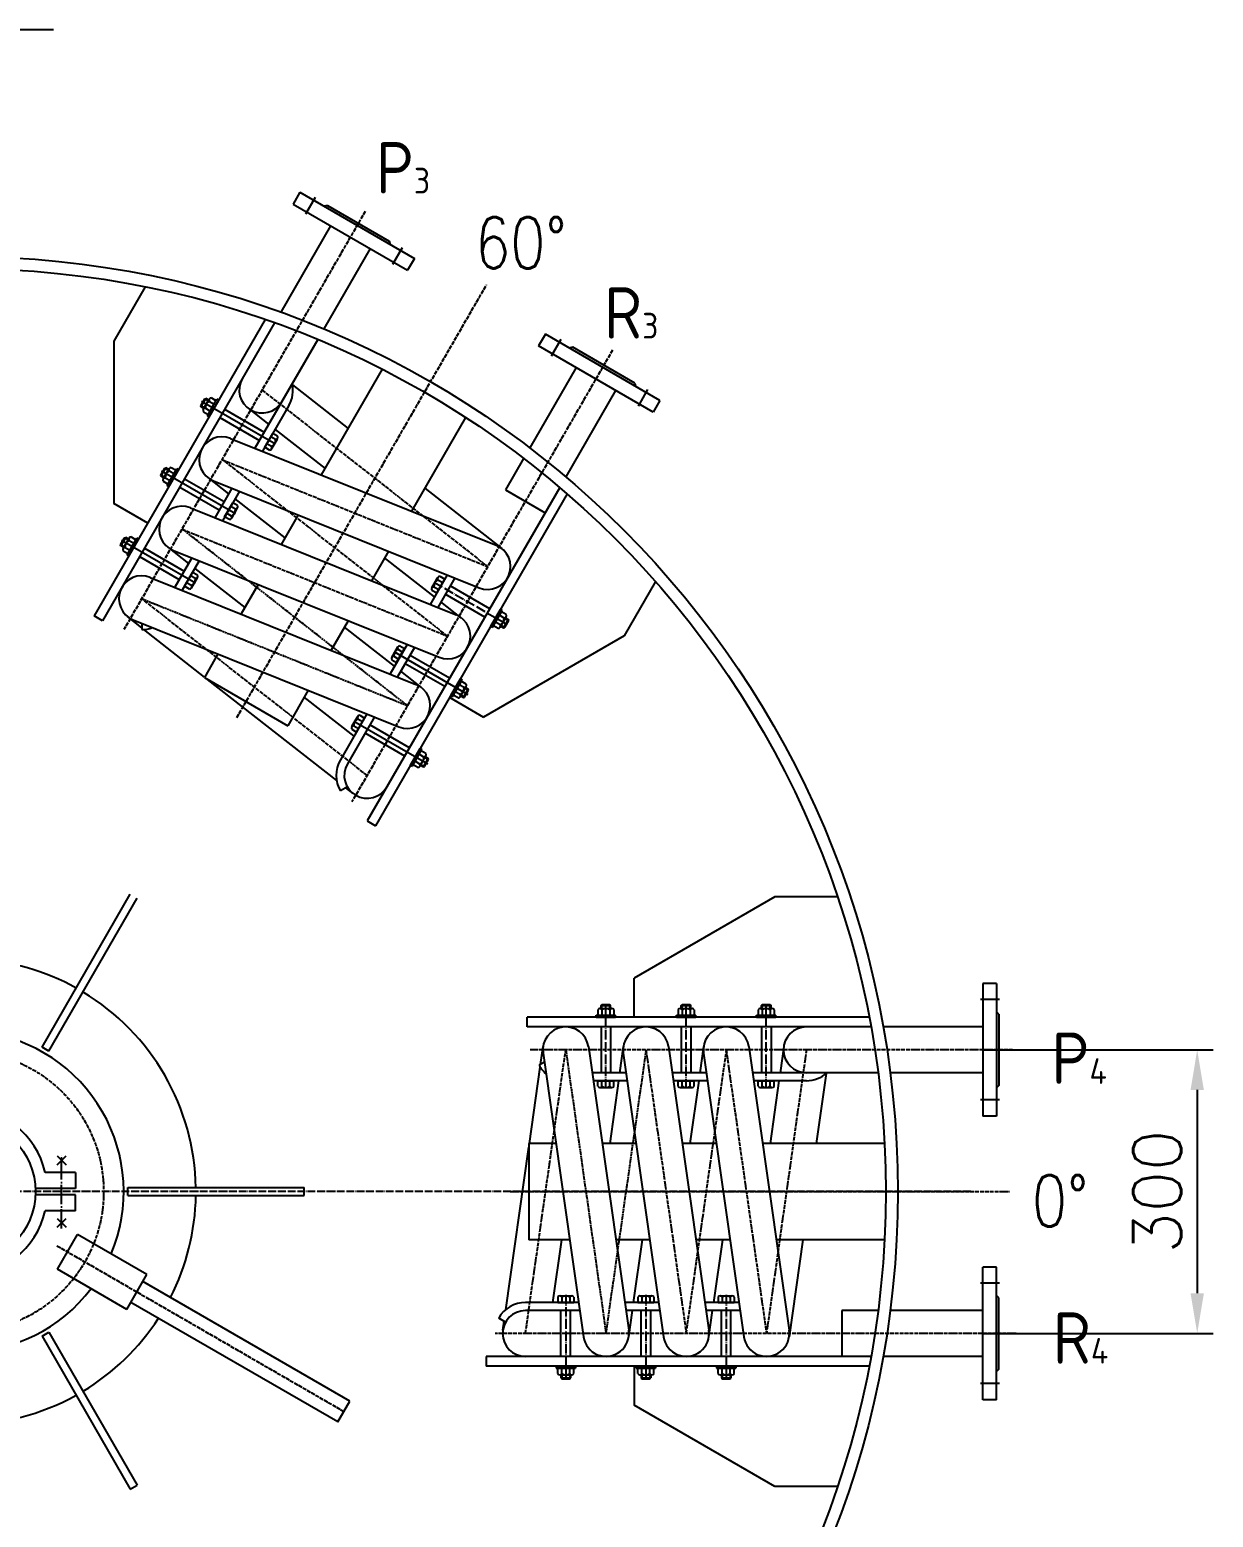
# Model space of a CAD drawing. Header units: millimetres. Extents: x 352 to 14123, y 79 to 19556.
# Drawn here: x 3791 to 5267, y 1736 to 3589 of the extents above; entities that cross this region are included whole.
import ezdxf

# ---------------------------------------------------------------- set-up
doc = ezdxf.new("R2010")
doc.units = ezdxf.units.MM
doc.linetypes.add('ACAD_ISO04W100', pattern=[30.5, 24, -3, 0.5, -3])
for name, color, linetype in [('LAYER1', 1, 'ACAD_ISO04W100'), ('LAYER2', 2, 'Continuous'), ('LAYER3', 3, 'Continuous'), ('粗实线', 2, 'Continuous')]:
    doc.layers.add(name, color=color, linetype=linetype)
doc.styles.add('HZ', font='txt', dxfattribs={"bigfont": 'hztxt'})
doc.styles.get("Standard").update_dxf_attribs({"font": 'txt.shx', "bigfont": 'gbcbig.shx'})
doc.dimstyles.new('1', dxfattribs={"dimtxt": 60, "dimasz": 50, "dimexe": 20, "dimexo": 0, "dimgap": 20, "dimtad": 1, "dimdec": 0, "dimdsep": 46, "dimlunit": 6, "dimtxsty": 'HZ', "dimcen": 2.5, "dimclrt": 2, "dimadec": 0, "dimazin": 0, "dimtfac": 1, "dimtdec": 0, "dimtmove": 0, "dimatfit": 3, "dimfxl": 1, "dimtolj": 1, "dimtzin": 0, "dimarcsym": 0})

# ---------------------------------------------------------------- blocks, each defined once
blk = doc.blocks.new('*D62')
at = {"color": 0, "lineweight": -2, "transparency": 16777216}
for p, q in [((4979.3, 2318), (5266.5, 2318)), ((5246.5, 2268), (5246.5, 2014.6)), ((4979.3, 1964.6), (5266.5, 1964.6))]:
    blk.add_line(p, q, dxfattribs=at)
at = {"color": 0, "transparency": 16777216}
for points in [[(5238.2, 2268), (5254.8, 2268), (5246.5, 2318)], [(5238.2, 2014.6), (5254.8, 2014.6), (5246.5, 1964.6)]]:
    blk.add_solid(points, dxfattribs=at)
at = {"layer": 'DEFPOINTS', "color": 0, "transparency": 16777216}
for p in [(4979.3, 2318), (4979.3, 1964.6), (5246.5, 1964.6)]:
    blk.add_point(p, dxfattribs=at)
at = {"color": 2, "transparency": 16777216, "insert": (5196.5, 2141.3), "char_height": 60, "attachment_point": 5, "rotation": 90, "style": 'HZ'}
blk.add_mtext('\\A1;300', dxfattribs=at)

msp = doc.modelspace()

# ---------------------------------------------------------------- linework, layer by layer
at = {"layer": 'LAYER1', "linetype": 'ACAD_ISO04W100'}
for p, q in [((4147.00641, 3379.74889), (4134.41725, 3357.94383)), ((4255.25958, 3317.24889), (4242.67042, 3295.44383)), ((4453.0996, 3203.02591), (4440.51043, 3181.22084)), ((4561.35277, 3140.52591), (4548.76361, 3118.72084)), ((5000.15114, 2380.50484), (4974.97282, 2380.50484)), ((5000.15114, 2255.50484), (4974.97282, 2255.50484)), ((5000.15114, 2027.05888), (4974.97282, 2027.05888)), ((5000.15114, 1902.05888), (4974.97282, 1902.05888))]:
    msp.add_line(p, q, dxfattribs=at)
at = {"layer": 'LAYER1', "ltscale": 0.2}
for p, q in [((4209.2551, 3362.56679), (3908.44522, 2841.5488)), ((4049.17225, 2731.84919), (4360.48013, 3271.05025)), ((4517.48947, 3189.55244), (4192.69147, 2626.98581)), ((4080.68844, 3139.8828), (4361.90606, 2920.07407)), ((4030.68844, 3053.28026), (4361.90606, 2920.07407)), ((4311.90606, 2833.47153), (4030.93731, 3053.71131)), ((3980.68844, 2966.67772), (4311.90606, 2833.47153)), ((4211.6572, 2659.83541), (3930.68844, 2880.07518)), ((4409.01317, 1964.55888), (4459.26203, 2318.00484)), ((5016.39535, 2318.00484), (4414.77559, 2318.00484)), ((4559.26203, 2318.00484), (4609.51089, 1964.55888)), ((4609.51089, 1964.55888), (4659.75976, 2318.00484)), ((4659.26203, 2318.00484), (4709.51089, 1964.55888)), ((4759.26203, 2318.00484), (4709.51089, 1964.55888)), ((4390.13646, 2141.28186), (5012.75221, 2141.28186)), ((3824.90395, 2073.90745), (4182.57591, 1867.40544)), ((5020.67771, 1964.55888), (4371.08172, 1964.55888))]:
    msp.add_line(p, q, dxfattribs=at)
at = {"layer": 'LAYER1', "ltscale": 0.1}
for p, q in [((4261.90606, 2746.86899), (3980.93731, 2967.10877)), ((3930.68844, 2880.07518), (4261.90606, 2746.86899)), ((4459.26203, 2318.00484), (4509.51089, 1964.55888)), ((4509.51089, 1964.55888), (4559.75976, 2318.00484))]:
    msp.add_line(p, q, dxfattribs=at)
at = {"layer": 'LAYER1', "linetype": 'ACAD_ISO04W100', "ltscale": 0.5}
for p, q in [((4294.99013, 2900.68561), (4387.15212, 2847.47586)), ((4509.26203, 2269.74818), (4509.26203, 2376.16768)), ((4609.26203, 2269.74818), (4609.26203, 2376.16768)), ((4709.26203, 2269.74818), (4709.26203, 2376.16768)), ((4459.26203, 2012.81554), (4459.26203, 1906.39604)), ((4559.26203, 2012.81554), (4559.26203, 1906.39604)), ((4659.26203, 2012.81554), (4659.26203, 1906.39604))]:
    msp.add_line(p, q, dxfattribs=at)
at = {"layer": 'LAYER1'}
msp.add_line((3830.70804, 2095.29651), (3830.70804, 2186.83701), dxfattribs=at)
at = {"layer": 'LAYER1', "ltscale": 0.4}
msp.add_line((4964.19631, 2141.28186), (2447.81017, 2141.28186), dxfattribs=at)
at = {"layer": 'LAYER1', "ltscale": 0.2}
msp.add_circle((3708.20804, 2141.28186), 175, dxfattribs=at)
at = {"layer": 'LAYER2', "color": 0, "ltscale": 0.08}
for p, q in [((4127.74135, 3386.38082), (4119.24135, 3371.65839)), ((4127.74135, 3386.38082), (4270.63554, 3303.88082)), ((4119.24135, 3371.65839), (4262.13554, 3289.15839)), ((4162.15031, 3369.9789), (4158.05224, 3368.88082)), ((4162.15031, 3369.9789), (4239.22657, 3325.4789)), ((4166.00672, 3344.65839), (4103.87063, 3237.03553)), ((4239.22657, 3325.4789), (4240.32465, 3321.38082)), ((4215.37017, 3316.15839), (4157.60933, 3216.1137)), ((4215.37017, 3316.15839), (4157.60933, 3216.1137)), ((4270.63554, 3303.88082), (4262.13554, 3289.15839)), ((3935.07976, 3268.68118), (3895.95791, 3200.92013)), ((4084.73646, 3227.89418), (3871.54995, 2858.64431)), ((4096.24989, 3223.83602), (3881.94226, 2852.64431)), ((4433.83453, 3209.65784), (4425.33453, 3194.93541)), ((4576.72872, 3127.15784), (4433.83453, 3209.65784)), ((3895.95791, 3200.92013), (3895.95791, 2998.75216)), ((4150.04707, 3203.01547), (4071.78936, 3067.46913)), ((4150.04707, 3203.01547), (4105.37017, 3125.6328)), ((4568.22872, 3112.43541), (4425.33453, 3194.93541)), ((4468.2435, 3193.25592), (4464.14542, 3192.15784)), ((4545.31976, 3148.75592), (4468.2435, 3193.25592)), ((4230.46338, 3165.85463), (4154.46396, 3034.21979)), ((4472.0999, 3167.93541), (4414.33907, 3067.89071)), ((4118.63335, 3146.39695), (4187.94901, 3092.21759)), ((4521.46335, 3139.43541), (4459.32727, 3031.81255)), ((4545.31976, 3148.75592), (4546.41783, 3144.65784)), ((4004.35012, 3120.44822), (4009.35012, 3129.10848)), ((4004.71615, 3119.0822), (4004.35012, 3120.44822)), ((4004.71615, 3119.0822), (4010.71615, 3129.4745)), ((4008.18025, 3117.0822), (4004.71615, 3119.0822)), ((4008.68025, 3117.94822), (4005.21615, 3119.94822)), ((4097.47994, 3072.4532), (4005.31795, 3125.66295)), ((4006.89857, 3124.75038), (4006.85012, 3124.77835)), ((4007.43025, 3115.78316), (4014.93025, 3128.77354)), ((4009.35012, 3129.10848), (4010.71615, 3129.4745)), ((4009.97377, 3117.20141), (4015.94935, 3113.75141)), ((4013.68025, 3126.60848), (4010.21615, 3128.60848)), ((4014.18025, 3127.4745), (4010.71615, 3129.4745)), ((4012.44935, 3107.68923), (4024.44935, 3128.47384)), ((4014.61441, 3106.43923), (4026.61441, 3127.22384)), ((4014.97377, 3125.86166), (4020.94935, 3122.41166)), ((4017.47377, 3130.19179), (4023.44935, 3126.74179)), ((4026.61441, 3127.22384), (4024.44935, 3128.47384)), ((4034.00672, 3116.02769), (4083.37017, 3087.52769)), ((4063.13726, 3117.42827), (4088.97385, 3097.23356)), ((4114.03042, 3120.6328), (4081.16045, 3063.70035)), ((4576.72872, 3127.15784), (4568.22872, 3112.43541)), ((4007.47377, 3112.87128), (4013.44935, 3109.42128)), ((4014.61441, 3106.43923), (4012.44935, 3107.68923)), ((4028.00672, 3105.63538), (4077.37017, 3077.13538)), ((4334.38642, 3105.85463), (4266.91712, 2988.99437)), ((4041.32255, 3079.72201), (4372.54017, 2946.51582)), ((4084.03042, 3068.67128), (4094.03042, 3085.99179)), ((4097.506, 3078.21166), (4091.53042, 3081.66166)), ((4092.54952, 3066.63953), (4100.04952, 3079.62991)), ((4093.29952, 3067.93856), (4099.29952, 3078.33087)), ((4100.006, 3082.54179), (4094.03042, 3085.99179)), ((4096.93031, 3091.01454), (4159.16806, 3042.36751)), ((4090.006, 3065.22128), (4084.03042, 3068.67128)), ((4092.506, 3069.55141), (4086.53042, 3073.00141)), ((3954.35012, 3033.84568), (3959.35012, 3042.50594)), ((3954.71615, 3032.47966), (3960.71615, 3042.87196)), ((3957.43025, 3029.18062), (3964.93025, 3042.171)), ((3959.35012, 3042.50594), (3960.71615, 3042.87196)), ((3963.68025, 3040.00594), (3960.21615, 3042.00594)), ((3964.18025, 3040.87196), (3960.71615, 3042.87196)), ((3962.44935, 3021.08669), (3974.44935, 3041.8713)), ((3964.61441, 3019.83669), (3976.61441, 3040.6213)), ((3967.47377, 3043.58925), (3973.44935, 3040.13925)), ((3976.61441, 3040.6213), (3974.44935, 3041.8713)), ((4406.77681, 3054.79249), (4384.15055, 3015.60265)), ((3954.71615, 3032.47966), (3954.35012, 3033.84568)), ((3958.18025, 3030.47966), (3954.71615, 3032.47966)), ((3958.68025, 3031.34568), (3955.21615, 3033.34568)), ((4047.47994, 2985.85066), (3955.31795, 3039.06041)), ((3956.89857, 3038.14784), (3956.85012, 3038.17581)), ((3957.47377, 3026.26874), (3963.44935, 3022.81874)), ((3959.97377, 3030.59887), (3965.94935, 3027.14887)), ((3964.61441, 3019.83669), (3962.44935, 3021.08669)), ((3964.97377, 3039.25912), (3970.94935, 3035.80912)), ((3984.00672, 3029.42515), (4033.37017, 3000.92515)), ((4013.13726, 3030.82573), (4038.97385, 3010.63102)), ((4020.05433, 3026.83852), (4351.27195, 2893.63233)), ((3978.00672, 3019.03284), (4027.37017, 2990.53284)), ((4043.00278, 3017.60932), (4021.78936, 2980.86659)), ((4052.37387, 3013.84053), (4031.16045, 2977.09781)), ((4046.93031, 3004.412), (4109.16806, 2955.76497)), ((4451.70653, 3018.61304), (4211.79387, 2603.07213)), ((4460.97771, 3010.6712), (4222.18617, 2597.07213)), ((4283.42645, 3017.58936), (4379.45724, 2942.5286)), ((4384.15055, 3015.60265), (4433.51399, 2987.10265)), ((3938.32042, 2974.29416), (3895.95791, 2998.75216)), ((3991.32255, 2993.11947), (4322.54017, 2859.91327)), ((4034.03042, 2982.06874), (4044.03042, 2999.38925)), ((4042.506, 2982.94887), (4036.53042, 2986.39887)), ((4047.506, 2991.60912), (4041.53042, 2995.05912)), ((4042.54952, 2980.03699), (4050.04952, 2993.02737)), ((4043.29952, 2981.33602), (4049.29952, 2991.72833)), ((4050.006, 2995.93925), (4044.03042, 2999.38925)), ((4125.67738, 2984.35997), (4104.46396, 2947.61725)), ((4040.006, 2978.61874), (4034.03042, 2982.06874)), ((3904.35012, 2947.24314), (3909.35012, 2955.9034)), ((3904.71615, 2945.87712), (3904.35012, 2947.24314)), ((3904.71615, 2945.87712), (3910.71615, 2956.26942)), ((3908.68025, 2944.74314), (3905.21615, 2946.74314)), ((3997.47994, 2899.24812), (3905.31795, 2952.45787)), ((3906.89857, 2951.5453), (3906.85012, 2951.57327)), ((3907.43025, 2942.57808), (3914.93025, 2955.56846)), ((3909.35012, 2955.9034), (3910.71615, 2956.26942)), ((3913.68025, 2953.4034), (3910.21615, 2955.4034)), ((3914.18025, 2954.26942), (3910.71615, 2956.26942)), ((3912.44935, 2934.48415), (3924.44935, 2955.26876)), ((3914.61441, 2933.23415), (3926.61441, 2954.01876)), ((3914.97377, 2952.65658), (3920.94935, 2949.20658)), ((3917.47377, 2956.98671), (3923.44935, 2953.53671)), ((3926.61441, 2954.01876), (3924.44935, 2955.26876)), ((3908.18025, 2943.87712), (3904.71615, 2945.87712)), ((3907.47377, 2939.6662), (3913.44935, 2936.2162)), ((3909.97377, 2943.99633), (3915.94935, 2940.54633)), ((3914.61441, 2933.23415), (3912.44935, 2934.48415)), ((3928.00672, 2932.4303), (3977.37017, 2903.9303)), ((3934.00672, 2942.82261), (3983.37017, 2914.32261)), ((3963.13726, 2944.22319), (3988.97385, 2924.02848)), ((3970.05433, 2940.23598), (4301.27195, 2807.02979)), ((3993.00278, 2931.00678), (3971.78936, 2894.26405)), ((4238.13054, 2939.13455), (4216.91712, 2902.39182)), ((4295.69411, 2882.39162), (4233.51144, 2931.13404)), ((4002.37387, 2927.23799), (3981.16045, 2890.49527)), ((3984.03042, 2895.4662), (3994.03042, 2912.78671)), ((4000.006, 2909.33671), (3994.03042, 2912.78671)), ((3996.93031, 2917.80946), (4059.16806, 2869.16243)), ((4311.43405, 2909.65399), (4290.22063, 2872.91126)), ((3941.32255, 2906.51693), (4272.54017, 2773.31073)), ((3990.006, 2892.0162), (3984.03042, 2895.4662)), ((3992.506, 2896.34633), (3986.53042, 2899.79633)), ((3997.506, 2905.00658), (3991.53042, 2908.45658)), ((3992.54952, 2893.43445), (4000.04952, 2906.42483)), ((3993.29952, 2894.73348), (3999.29952, 2905.12579)), ((4075.67738, 2897.75743), (4054.46396, 2861.01471)), ((4292.42055, 2893.50891), (4299.92055, 2906.49929)), ((4293.17055, 2894.80795), (4299.17055, 2905.20025)), ((4294.96407, 2894.92715), (4300.93965, 2891.47715)), ((4298.43965, 2887.14703), (4308.43965, 2904.46753)), ((4320.80515, 2905.8852), (4299.59172, 2869.14248)), ((4299.96407, 2903.58741), (4305.93965, 2900.13741)), ((4302.46407, 2907.91753), (4308.43965, 2904.46753)), ((4364.46335, 2867.50343), (4315.0999, 2896.00343)), ((4571.12863, 2901.45819), (4532.00677, 2833.69715)), ((4292.46407, 2890.59703), (4298.43965, 2887.14703)), ((4329.48823, 2855.90181), (4303.64353, 2876.1604)), ((4358.46335, 2857.11113), (4309.0999, 2885.61113)), ((3881.94226, 2852.64431), (3871.54995, 2858.64431)), ((3930.68844, 2843.86297), (3913.10627, 2857.6449)), ((4365.85566, 2845.91498), (4377.85566, 2866.69959)), ((4368.02072, 2844.66498), (4380.02072, 2865.44959)), ((4382.4963, 2855.93741), (4376.52072, 2859.38741)), ((4377.53982, 2844.36527), (4385.03982, 2857.35565)), ((4377.85566, 2866.69959), (4380.02072, 2865.44959)), ((4384.9963, 2860.26753), (4379.02072, 2863.71753)), ((4381.75392, 2843.66431), (4387.75392, 2854.05662)), ((4383.78982, 2855.19059), (4387.25392, 2853.19059)), ((4384.28982, 2856.05662), (4387.75392, 2854.05662)), ((4388.11995, 2852.69059), (4387.75392, 2854.05662)), ((3920.05433, 2853.63344), (4251.27195, 2720.42725)), ((3930.68844, 2849.35671), (3930.68844, 2841.57518)), ((4009.08306, 2782.41268), (3933.47797, 2841.67637)), ((4188.13054, 2852.53201), (4166.91712, 2815.78928)), ((4245.69411, 2795.78908), (4183.51144, 2844.5315)), ((4365.85566, 2845.91498), (4368.02072, 2844.66498)), ((4374.9963, 2842.94703), (4369.02072, 2846.39703)), ((4377.4963, 2847.27715), (4371.52072, 2850.72715)), ((4378.28982, 2845.66431), (4381.75392, 2843.66431)), ((4378.78982, 2846.53034), (4382.25392, 2844.53034)), ((4381.75392, 2843.66431), (4383.11995, 2844.03034)), ((4383.11995, 2844.03034), (4388.11995, 2852.69059)), ((4385.5715, 2848.38844), (4385.61995, 2848.36046)), ((4261.43405, 2823.05145), (4240.22063, 2786.30872)), ((4242.42055, 2806.90637), (4249.92055, 2819.89675)), ((4243.17055, 2808.2054), (4249.17055, 2818.59771)), ((4248.43965, 2800.54449), (4258.43965, 2817.86499)), ((4270.80515, 2819.28266), (4249.59172, 2782.53994)), ((4249.96407, 2816.98487), (4255.93965, 2813.53487)), ((4252.46407, 2821.31499), (4258.43965, 2817.86499)), ((4532.00677, 2833.69715), (4356.92418, 2732.61317)), ((4025.67738, 2811.15489), (4008.74652, 2781.82977)), ((4242.46407, 2803.99449), (4248.43965, 2800.54449)), ((4244.96407, 2808.32461), (4250.93965, 2804.87461)), ((4244.99013, 2814.08307), (4337.15212, 2760.87332)), ((4308.46335, 2770.50859), (4259.0999, 2799.00859)), ((4314.46335, 2780.90089), (4265.0999, 2809.40089)), ((4008.74652, 2781.82977), (4112.66957, 2721.82977)), ((4279.48823, 2769.29927), (4253.64353, 2789.55786)), ((4315.85566, 2759.31244), (4327.85566, 2780.09704)), ((4327.85566, 2780.09704), (4330.02072, 2778.84704)), ((4173.70333, 2653.37366), (4012.84664, 2779.46256)), ((4138.13054, 2765.92947), (4112.66957, 2721.82977)), ((4318.02072, 2758.06244), (4330.02072, 2778.84704)), ((4327.4963, 2760.67461), (4321.52072, 2764.12461)), ((4332.4963, 2769.33487), (4326.52072, 2772.78487)), ((4327.53982, 2757.76273), (4335.03982, 2770.75311)), ((4334.9963, 2773.66499), (4329.02072, 2777.11499)), ((4331.75392, 2757.06177), (4337.75392, 2767.45408)), ((4333.11995, 2757.4278), (4338.11995, 2766.08805)), ((4333.78982, 2768.58805), (4337.25392, 2766.58805)), ((4334.28982, 2769.45408), (4337.75392, 2767.45408)), ((4335.5715, 2761.78589), (4335.61995, 2761.75792)), ((4338.11995, 2766.08805), (4337.75392, 2767.45408)), ((4195.44525, 2708.75549), (4133.26258, 2757.49791)), ((4314.56166, 2757.07117), (4356.92418, 2732.61317)), ((4315.85566, 2759.31244), (4318.02072, 2758.06244)), ((4324.9963, 2756.34449), (4319.02072, 2759.79449)), ((4328.28982, 2759.06177), (4331.75392, 2757.06177)), ((4328.78982, 2759.9278), (4332.25392, 2757.9278)), ((4331.75392, 2757.06177), (4333.11995, 2757.4278)), ((4211.43405, 2736.44891), (4178.31522, 2679.08541)), ((4220.80515, 2732.68012), (4186.97547, 2674.08541)), ((4192.42055, 2720.30383), (4199.92055, 2733.29421)), ((4193.17055, 2721.60286), (4199.17055, 2731.99517)), ((4194.99013, 2727.48053), (4287.15212, 2674.27078)), ((4198.43965, 2713.94195), (4208.43965, 2731.26245)), ((4199.96407, 2730.38233), (4205.93965, 2726.93233)), ((4202.46407, 2734.71245), (4208.43965, 2731.26245)), ((4209.99219, 2713.95153), (4186.97547, 2674.08541)), ((4192.46407, 2717.39195), (4198.43965, 2713.94195)), ((4194.96407, 2721.72207), (4200.93965, 2718.27207)), ((4258.46335, 2683.90605), (4209.0999, 2712.40605)), ((4264.46335, 2694.29835), (4215.0999, 2722.79835)), ((4265.85566, 2672.70989), (4277.85566, 2693.4945)), ((4268.02072, 2671.45989), (4280.02072, 2692.2445)), ((4277.85566, 2693.4945), (4280.02072, 2692.2445)), ((4284.9963, 2687.06245), (4279.02072, 2690.51245)), ((4265.85566, 2672.70989), (4268.02072, 2671.45989)), ((4274.9963, 2669.74195), (4269.02072, 2673.19195)), ((4277.4963, 2674.07207), (4271.52072, 2677.52207)), ((4282.4963, 2682.73233), (4276.52072, 2686.18233)), ((4277.53982, 2671.16019), (4285.03982, 2684.15057)), ((4278.28982, 2672.45923), (4281.75392, 2670.45923)), ((4278.78982, 2673.32526), (4282.25392, 2671.32526)), ((4281.75392, 2670.45923), (4287.75392, 2680.85153)), ((4281.75392, 2670.45923), (4283.11995, 2670.82526)), ((4283.11995, 2670.82526), (4288.11995, 2679.48551)), ((4283.78982, 2681.98551), (4287.25392, 2679.98551)), ((4284.28982, 2682.85153), (4287.75392, 2680.85153)), ((4285.5715, 2675.18335), (4285.61995, 2675.15538)), ((4288.11995, 2679.48551), (4287.75392, 2680.85153)), ((4186.97547, 2645.58541), (4178.31522, 2640.58541)), ((4194.07503, 2637.40513), (4185.05422, 2644.47617)), ((4211.79387, 2603.07213), (4222.18617, 2597.07213)), ((3806.37796, 2321.31714), (3916.37796, 2511.84273)), ((3815.03821, 2316.31714), (3925.03821, 2506.84273)), ((4719.75664, 2508.50484), (4544.67404, 2407.42086)), ((4798.00035, 2508.50484), (4719.75664, 2508.50484)), ((4544.67404, 2358.50484), (4544.67404, 2407.42086)), ((4996.26203, 2400.50484), (4979.26203, 2400.50484)), ((4979.26203, 2400.50484), (4979.26203, 2235.50484)), ((4996.26203, 2400.50484), (4996.26203, 2235.50484)), ((4503.26203, 2373.39848), (4504.26203, 2374.39848)), ((4503.26203, 2373.39848), (4515.26203, 2373.39848)), ((4503.26203, 2369.39848), (4503.26203, 2373.39848)), ((4504.26203, 2374.39848), (4514.26203, 2374.39848)), ((4504.26203, 2369.39848), (4504.26203, 2373.39848)), ((4509.26203, 2374.34253), (4509.26203, 2374.39848)), ((4514.26203, 2374.39848), (4515.26203, 2373.39848)), ((4514.26203, 2369.39848), (4514.26203, 2373.39848)), ((4515.26203, 2369.39848), (4515.26203, 2373.39848)), ((4603.26203, 2373.39848), (4604.26203, 2374.39848)), ((4603.26203, 2369.39848), (4603.26203, 2373.39848)), ((4603.26203, 2373.39848), (4615.26203, 2373.39848)), ((4604.26203, 2374.39848), (4614.26203, 2374.39848)), ((4604.26203, 2369.39848), (4604.26203, 2373.39848)), ((4609.26203, 2374.34253), (4609.26203, 2374.39848)), ((4614.26203, 2374.39848), (4615.26203, 2373.39848)), ((4614.26203, 2369.39848), (4614.26203, 2373.39848)), ((4615.26203, 2369.39848), (4615.26203, 2373.39848)), ((4703.26203, 2373.39848), (4704.26203, 2374.39848)), ((4703.26203, 2373.39848), (4715.26203, 2373.39848)), ((4703.26203, 2369.39848), (4703.26203, 2373.39848)), ((4704.26203, 2374.39848), (4714.26203, 2374.39848)), ((4704.26203, 2369.39848), (4704.26203, 2373.39848)), ((4709.26203, 2374.34253), (4709.26203, 2374.39848)), ((4714.26203, 2374.39848), (4715.26203, 2373.39848)), ((4714.26203, 2369.39848), (4714.26203, 2373.39848)), ((4715.26203, 2369.39848), (4715.26203, 2373.39848)), ((4837.50613, 2358.50484), (4411.13311, 2358.50484)), ((4411.13311, 2346.50484), (4411.13311, 2358.50484)), ((4497.26203, 2361.00484), (4521.26203, 2361.00484)), ((4497.26203, 2358.50484), (4497.26203, 2361.00484)), ((4497.26203, 2358.50484), (4521.26203, 2358.50484)), ((4499.26203, 2367.90484), (4499.26203, 2361.00484)), ((4501.76203, 2369.39848), (4516.76203, 2369.39848)), ((4504.26203, 2367.90484), (4504.26203, 2361.00484)), ((4514.26203, 2367.90484), (4514.26203, 2361.00484)), ((4519.26203, 2367.90484), (4519.26203, 2361.00484)), ((4521.26203, 2358.50484), (4521.26203, 2361.00484)), ((4597.26203, 2358.50484), (4597.26203, 2361.00484)), ((4597.26203, 2361.00484), (4621.26203, 2361.00484)), ((4597.26203, 2358.50484), (4621.26203, 2358.50484)), ((4599.26203, 2367.90484), (4599.26203, 2361.00484)), ((4601.76203, 2369.39848), (4616.76203, 2369.39848)), ((4604.26203, 2367.90484), (4604.26203, 2361.00484)), ((4614.26203, 2367.90484), (4614.26203, 2361.00484)), ((4619.26203, 2367.90484), (4619.26203, 2361.00484)), ((4621.26203, 2358.50484), (4621.26203, 2361.00484)), ((4697.26203, 2361.00484), (4721.26203, 2361.00484)), ((4697.26203, 2358.50484), (4697.26203, 2361.00484)), ((4697.26203, 2358.50484), (4721.26203, 2358.50484)), ((4699.26203, 2367.90484), (4699.26203, 2361.00484)), ((4701.76203, 2369.39848), (4716.76203, 2369.39848)), ((4704.26203, 2367.90484), (4704.26203, 2361.00484)), ((4714.26203, 2367.90484), (4714.26203, 2361.00484)), ((4719.26203, 2367.90484), (4719.26203, 2361.00484)), ((4721.26203, 2358.50484), (4721.26203, 2361.00484)), ((4999.26203, 2362.50484), (4996.26203, 2365.50484)), ((4999.26203, 2362.50484), (4999.26203, 2273.50484)), ((4839.74838, 2346.50484), (4411.13311, 2346.50484)), ((4503.26203, 2346.50484), (4503.26203, 2289.50484)), ((4515.26203, 2346.50484), (4515.26203, 2289.50484)), ((4603.26203, 2346.50484), (4603.26203, 2289.50484)), ((4615.26203, 2346.50484), (4615.26203, 2289.50484)), ((4703.26203, 2346.50484), (4703.26203, 2289.50484)), ((4715.26203, 2346.50484), (4715.26203, 2289.50484)), ((4979.26203, 2346.50484), (4854.98985, 2346.50484)), ((3815.03821, 2316.31714), (3806.37796, 2321.31714)), ((4427.90133, 2299.89874), (4431.04575, 2322.01631)), ((4487.4783, 2322.01631), (4537.72717, 1968.57034)), ((4531.04024, 2321.97735), (4526.46941, 2289.50484)), ((4587.4783, 2322.01631), (4637.72717, 1968.57034)), ((4631.04024, 2321.97735), (4626.46941, 2289.50484)), ((4687.4783, 2322.01631), (4737.72717, 1968.57034)), ((4731.04024, 2321.97735), (4726.46941, 2289.50484)), ((4432.65905, 2302.6456), (4425.92005, 2298.75484)), ((4431.04575, 2313.99338), (4481.29462, 1960.54741)), ((4531.04575, 2313.99338), (4581.29462, 1960.54741)), ((4631.04575, 2313.99338), (4681.29462, 1960.54741)), ((4413.88113, 2201.28186), (4427.40245, 2296.38963)), ((4534.52725, 2289.50484), (4492.10041, 2289.50484)), ((4535.94894, 2279.50484), (4493.52209, 2279.50484)), ((4499.26203, 2272.60484), (4499.26203, 2279.50484)), ((4499.26203, 2279.50484), (4519.26203, 2279.50484)), ((4504.26203, 2272.60484), (4504.26203, 2279.50484)), ((4525.0618, 2279.50484), (4514.05112, 2201.28186)), ((4514.26203, 2272.60484), (4514.26203, 2279.50484)), ((4519.26203, 2272.60484), (4519.26203, 2279.50484)), ((4634.52725, 2289.50484), (4592.10041, 2289.50484)), ((4635.94894, 2279.50484), (4593.52209, 2279.50484)), ((4599.26203, 2272.60484), (4599.26203, 2279.50484)), ((4599.26203, 2279.50484), (4619.26203, 2279.50484)), ((4604.26203, 2272.60484), (4604.26203, 2279.50484)), ((4625.0618, 2279.50484), (4614.05112, 2201.28186)), ((4614.26203, 2272.60484), (4614.26203, 2279.50484)), ((4619.26203, 2272.60484), (4619.26203, 2279.50484)), ((4848.61584, 2289.50484), (4692.10041, 2289.50484)), ((4759.26203, 2279.50484), (4693.52209, 2279.50484)), ((4699.26203, 2272.60484), (4699.26203, 2279.50484)), ((4699.26203, 2279.50484), (4719.26203, 2279.50484)), ((4704.26203, 2272.60484), (4704.26203, 2279.50484)), ((4725.0618, 2279.50484), (4714.05112, 2201.28186)), ((4714.26203, 2272.60484), (4714.26203, 2279.50484)), ((4719.26203, 2272.60484), (4719.26203, 2279.50484)), ((4848.61584, 2289.50484), (4759.26203, 2289.50484)), ((4783.87589, 2288.40066), (4771.61303, 2201.28186)), ((4979.26203, 2289.50484), (4863.74036, 2289.50484)), ((4979.26203, 2289.50484), (4863.74036, 2289.50484)), ((4501.76203, 2271.11121), (4516.76203, 2271.11121)), ((4503.26203, 2271.11121), (4515.26203, 2271.11121)), ((4601.76203, 2271.11121), (4616.76203, 2271.11121)), ((4603.26203, 2271.11121), (4615.26203, 2271.11121)), ((4701.76203, 2271.11121), (4716.76203, 2271.11121)), ((4703.26203, 2271.11121), (4715.26203, 2271.11121)), ((4999.26203, 2273.50484), (4996.26203, 2270.50484)), ((4996.26203, 2235.50484), (4979.26203, 2235.50484)), ((4384.44019, 1994.19701), (4413.20804, 2196.54745)), ((4413.20804, 2201.28186), (4413.20804, 2081.28186)), ((4447.06978, 2201.28186), (4413.20804, 2201.28186)), ((4547.06978, 2201.28186), (4504.64293, 2201.28186)), ((4647.06978, 2201.28186), (4604.64293, 2201.28186)), ((4856.64176, 2201.28186), (4704.64293, 2201.28186)), ((3825.15656, 2185.7159), (3836.25952, 2174.61294)), ((3825.15656, 2174.61294), (3836.25952, 2185.7159)), ((3848.20804, 2165.28186), (3810.42839, 2165.28186)), ((3848.20804, 2165.28186), (3848.20804, 2145.28186)), ((3848.20804, 2145.28186), (3798.11911, 2145.28186)), ((3848.20804, 2137.28186), (3798.11911, 2137.28186)), ((3848.20804, 2117.28186), (3848.20804, 2137.28186)), ((3913.20812, 2146.28186), (4133.20812, 2146.28186)), ((3913.20812, 2136.28186), (3913.20812, 2146.28186)), ((3913.20812, 2136.28186), (4133.20812, 2136.28186)), ((4133.20812, 2136.28186), (4133.20812, 2146.28186)), ((3848.20804, 2117.28186), (3810.42839, 2117.28186)), ((3825.15656, 2107.95078), (3836.25952, 2096.84782)), ((3825.15656, 2096.84782), (3836.25952, 2107.95078)), ((3825.61185, 2044.63122), (3850.61185, 2087.93249)), ((3937.21439, 2037.93249), (3850.61185, 2087.93249)), ((4464.12999, 2081.28186), (4413.20804, 2081.28186)), ((4443.27323, 2003.05888), (4454.39407, 2081.28186)), ((4564.12999, 2081.28186), (4521.70315, 2081.28186)), ((4543.77096, 2003.05888), (4554.8918, 2081.28186)), ((4664.12999, 2081.28186), (4621.70315, 2081.28186)), ((4643.77096, 2003.05888), (4654.8918, 2081.28186)), ((4856.64176, 2081.28186), (4721.70315, 2081.28186)), ((4754.7218, 2081.28186), (4737.73268, 1960.58637)), ((3912.21439, 1994.63122), (3825.61185, 2044.63122)), ((4979.26203, 1882.05888), (4979.26203, 2047.05888)), ((4996.26203, 2047.05888), (4979.26203, 2047.05888)), ((4996.26203, 1882.05888), (4996.26203, 2047.05888)), ((3912.21439, 1994.63122), (3937.21439, 2037.93249)), ((4190.07591, 1880.39582), (3932.21439, 2029.27224)), ((4175.07591, 1854.41506), (3917.21439, 2003.29148)), ((4475.25083, 2003.05888), (4409.01317, 2003.05888)), ((4449.26203, 2009.95888), (4449.26203, 2003.05888)), ((4449.26203, 2003.05888), (4469.26203, 2003.05888)), ((4451.76203, 2011.45251), (4466.76203, 2011.45251)), ((4453.26203, 2011.45251), (4465.26203, 2011.45251)), ((4454.26203, 2009.95888), (4454.26203, 2003.05888)), ((4464.26203, 2009.95888), (4464.26203, 2003.05888)), ((4469.26203, 2009.95888), (4469.26203, 2003.05888)), ((4575.25083, 2003.05888), (4532.82399, 2003.05888)), ((4549.26203, 2009.95888), (4549.26203, 2003.05888)), ((4549.26203, 2003.05888), (4569.26203, 2003.05888)), ((4551.76203, 2011.45251), (4566.76203, 2011.45251)), ((4553.26203, 2011.45251), (4565.26203, 2011.45251)), ((4554.26203, 2009.95888), (4554.26203, 2003.05888)), ((4564.26203, 2009.95888), (4564.26203, 2003.05888)), ((4569.26203, 2009.95888), (4569.26203, 2003.05888)), ((4675.25083, 2003.05888), (4632.82399, 2003.05888)), ((4649.26203, 2009.95888), (4649.26203, 2003.05888)), ((4649.26203, 2003.05888), (4669.26203, 2003.05888)), ((4651.76203, 2011.45251), (4666.76203, 2011.45251)), ((4653.26203, 2011.45251), (4665.26203, 2011.45251)), ((4654.26203, 2009.95888), (4654.26203, 2003.05888)), ((4664.26203, 2009.95888), (4664.26203, 2003.05888)), ((4669.26203, 2009.95888), (4669.26203, 2003.05888)), ((4999.26203, 2009.05888), (4996.26203, 2012.05888)), ((4999.26203, 1920.05888), (4999.26203, 2009.05888)), ((4384.33144, 1978.80888), (4375.67119, 1983.80888)), ((4455.04659, 1993.05888), (4409.01317, 1993.05888)), ((4476.67251, 1993.05888), (4409.01317, 1993.05888)), ((4453.26203, 1936.05888), (4453.26203, 1993.05888)), ((4465.26203, 1936.05888), (4465.26203, 1993.05888)), ((4576.67251, 1993.05888), (4534.24567, 1993.05888)), ((4537.72717, 1960.54741), (4542.34927, 1993.05888)), ((4553.26203, 1936.05888), (4553.26203, 1993.05888)), ((4565.26203, 1936.05888), (4565.26203, 1993.05888)), ((4676.67251, 1993.05888), (4634.24567, 1993.05888)), ((4637.72717, 1960.54741), (4642.34927, 1993.05888)), ((4653.26203, 1936.05888), (4653.26203, 1993.05888)), ((4665.26203, 1936.05888), (4665.26203, 1993.05888)), ((4803.36331, 1993.05888), (4803.36331, 1936.05888)), ((4848.61584, 1993.05888), (4803.36331, 1993.05888)), ((4979.26203, 1993.05888), (4863.74036, 1993.05888)), ((3815.03821, 1966.24658), (3925.03821, 1775.72099)), ((4380.79689, 1968.57034), (4382.41019, 1979.91811)), ((3806.37796, 1961.24658), (3916.37796, 1770.72099)), ((4839.74838, 1936.05888), (4359.92306, 1936.05888)), ((4359.92306, 1936.05888), (4359.92306, 1924.05888)), ((4979.26203, 1936.05888), (4854.98985, 1936.05888)), ((4837.50613, 1924.05888), (4359.92306, 1924.05888)), ((4447.26203, 1924.05888), (4447.26203, 1921.55888)), ((4447.26203, 1924.05888), (4471.26203, 1924.05888)), ((4447.26203, 1921.55888), (4471.26203, 1921.55888)), ((4449.26203, 1914.65888), (4449.26203, 1921.55888)), ((4451.76203, 1913.16524), (4466.76203, 1913.16524)), ((4453.26203, 1913.16524), (4453.26203, 1909.16524)), ((4453.26203, 1909.16524), (4454.26203, 1908.16524)), ((4453.26203, 1909.16524), (4465.26203, 1909.16524)), ((4454.26203, 1914.65888), (4454.26203, 1921.55888)), ((4454.26203, 1913.16524), (4454.26203, 1909.16524)), ((4464.26203, 1914.65888), (4464.26203, 1921.55888)), ((4464.26203, 1913.16524), (4464.26203, 1909.16524)), ((4464.26203, 1908.16524), (4465.26203, 1909.16524)), ((4465.26203, 1913.16524), (4465.26203, 1909.16524)), ((4469.26203, 1914.65888), (4469.26203, 1921.55888)), ((4471.26203, 1924.05888), (4471.26203, 1921.55888)), ((4544.67404, 1924.05888), (4544.67404, 1875.14286)), ((4547.26203, 1924.05888), (4547.26203, 1921.55888)), ((4547.26203, 1924.05888), (4571.26203, 1924.05888)), ((4547.26203, 1921.55888), (4571.26203, 1921.55888)), ((4549.26203, 1914.65888), (4549.26203, 1921.55888)), ((4551.76203, 1913.16524), (4566.76203, 1913.16524)), ((4553.26203, 1913.16524), (4553.26203, 1909.16524)), ((4553.26203, 1909.16524), (4565.26203, 1909.16524)), ((4553.26203, 1909.16524), (4554.26203, 1908.16524)), ((4554.26203, 1914.65888), (4554.26203, 1921.55888)), ((4554.26203, 1913.16524), (4554.26203, 1909.16524)), ((4564.26203, 1914.65888), (4564.26203, 1921.55888)), ((4564.26203, 1913.16524), (4564.26203, 1909.16524)), ((4564.26203, 1908.16524), (4565.26203, 1909.16524)), ((4565.26203, 1913.16524), (4565.26203, 1909.16524)), ((4569.26203, 1914.65888), (4569.26203, 1921.55888)), ((4571.26203, 1924.05888), (4571.26203, 1921.55888)), ((4647.26203, 1924.05888), (4671.26203, 1924.05888)), ((4647.26203, 1924.05888), (4647.26203, 1921.55888)), ((4647.26203, 1921.55888), (4671.26203, 1921.55888)), ((4649.26203, 1914.65888), (4649.26203, 1921.55888)), ((4651.76203, 1913.16524), (4666.76203, 1913.16524)), ((4653.26203, 1913.16524), (4653.26203, 1909.16524)), ((4653.26203, 1909.16524), (4665.26203, 1909.16524)), ((4653.26203, 1909.16524), (4654.26203, 1908.16524)), ((4654.26203, 1914.65888), (4654.26203, 1921.55888)), ((4654.26203, 1913.16524), (4654.26203, 1909.16524)), ((4664.26203, 1914.65888), (4664.26203, 1921.55888)), ((4664.26203, 1913.16524), (4664.26203, 1909.16524)), ((4664.26203, 1908.16524), (4665.26203, 1909.16524)), ((4665.26203, 1913.16524), (4665.26203, 1909.16524)), ((4669.26203, 1914.65888), (4669.26203, 1921.55888)), ((4671.26203, 1924.05888), (4671.26203, 1921.55888)), ((4999.26203, 1920.05888), (4996.26203, 1917.05888)), ((4454.26203, 1908.16524), (4464.26203, 1908.16524)), ((4459.26203, 1908.22118), (4459.26203, 1908.16524)), ((4554.26203, 1908.16524), (4564.26203, 1908.16524)), ((4559.26203, 1908.22118), (4559.26203, 1908.16524)), ((4654.26203, 1908.16524), (4664.26203, 1908.16524)), ((4659.26203, 1908.22118), (4659.26203, 1908.16524)), ((4175.07591, 1854.41506), (4190.07591, 1880.39582)), ((4719.75664, 1774.05888), (4544.67404, 1875.14286)), ((4996.26203, 1882.05888), (4979.26203, 1882.05888)), ((4798.00035, 1774.05888), (4719.75664, 1774.05888))]:
    msp.add_line(p, q, dxfattribs=at)
for radius in [1165, 1150, 90]:
    msp.add_circle((3708.20804, 2141.28186), radius, dxfattribs=at)
for centre, radius, start, end in [((4080.68844, 3139.8828), 28.5, 150, 330), ((4080.68844, 3139.8828), 38.5, 330, 12.24645384), ((4009.88892, 3114.36365), 2.83903, 88.28726525, 211.71273475), ((4019.05938, 3117.72934), 9.10093, 116.67450785, 183.32549215), ((4017.38892, 3127.35403), 2.83903, 88.28726513, 211.71273487), ((4030.68844, 3053.28026), 28.5, 68.09142831, 248.09142831), ((4088.42039, 3077.68373), 9.10093, 296.67450785, 3.32549215), ((4097.59085, 3081.04942), 2.83903, 268.28726513, 31.71273487), ((4090.09085, 3068.05904), 2.83903, 268.28726525, 31.71273475), ((3967.38892, 3040.75149), 2.83903, 88.28726513, 211.71273487), ((3959.88892, 3027.76111), 2.83903, 88.28726525, 211.71273475), ((3969.05938, 3031.1268), 9.10093, 116.67450785, 183.32549215), ((3980.68844, 2966.67772), 28.5, 68.09142831, 248.09142831), ((4038.42039, 2991.08119), 9.10093, 296.67450785, 3.32549215), ((4047.59085, 2994.44688), 2.83903, 268.28726513, 31.71273487), ((4040.09085, 2981.4565), 2.83903, 268.28726525, 31.71273475), ((3919.05938, 2944.52425), 9.10093, 116.67450785, 183.32549215), ((3917.38892, 2954.14895), 2.83903, 88.28726513, 211.71273487), ((3909.88892, 2941.15857), 2.83903, 88.28726525, 211.71273475), ((4361.90606, 2920.07407), 28.5, 248.09142831, 68.09142831), ((3930.68844, 2880.07518), 28.5, 68.09142831, 248.09142831), ((3990.09085, 2894.85396), 2.83903, 268.28726525, 31.71273475), ((3988.42039, 2904.47865), 9.10093, 296.67450785, 3.32549215), ((3997.59085, 2907.84434), 2.83903, 268.28726513, 31.71273487), ((4294.87922, 2892.08939), 2.83903, 88.28726525, 211.71273475), ((4304.04968, 2895.45508), 9.10093, 116.67450785, 183.32549215), ((4302.37922, 2905.07977), 2.83903, 88.28726513, 211.71273487), ((4311.90606, 2833.47153), 28.5, 248.09142831, 68.09142831), ((4373.41069, 2855.40948), 9.10093, 296.67450785, 3.32549215), ((4382.58115, 2858.77517), 2.83903, 268.28726513, 31.71273487), ((3930.68844, 2880.07518), 38.5, 270, 290.33788216), ((4375.08115, 2845.78479), 2.83903, 268.28726525, 31.71273475), ((4254.04968, 2808.85254), 9.10093, 116.67450785, 183.32549215), ((4252.37922, 2818.47723), 2.83903, 88.28726513, 211.71273487), ((4244.87922, 2805.48685), 2.83903, 88.28726525, 211.71273475), ((4261.90606, 2746.86899), 28.5, 248.09142831, 68.09142831), ((4323.41069, 2768.80694), 9.10093, 296.67450785, 3.32549215), ((4332.58115, 2772.17263), 2.83903, 268.28726513, 31.71273487), ((4325.08115, 2759.18225), 2.83903, 268.28726525, 31.71273475), ((4204.04968, 2722.25), 9.10093, 116.67450785, 183.32549215), ((4202.37922, 2731.87469), 2.83903, 88.28726513, 211.71273487), ((4194.87922, 2718.88431), 2.83903, 88.28726525, 211.71273475), ((4211.6572, 2659.83541), 38.5, 150, 210), ((4211.6572, 2659.83541), 28.5, 150, 330), ((4275.08115, 2672.57971), 2.83903, 268.28726525, 31.71273475), ((4273.41069, 2682.2044), 9.10093, 296.67450785, 3.32549215), ((4282.58115, 2685.57009), 2.83903, 268.28726513, 31.71273487), ((3708.20804, 2141.28186), 290.00008, 60.98790693, 87.03510301), ((3708.20804, 2141.28186), 290.00008, 0.98790693, 59.01209307), ((4501.76203, 2366.55945), 2.83903, 28.28726525, 151.71273475), ((4509.26203, 2360.30044), 9.10093, 56.67450785, 123.32549215), ((4516.76203, 2366.55945), 2.83903, 28.28726513, 151.71273487), ((4601.76203, 2366.55945), 2.83903, 28.28726525, 151.71273475), ((4609.26203, 2360.30044), 9.10093, 56.67450785, 123.32549215), ((4616.76203, 2366.55945), 2.83903, 28.28726513, 151.71273487), ((4701.76203, 2366.55945), 2.83903, 28.28726525, 151.71273475), ((4709.26203, 2360.30044), 9.10093, 56.67450785, 123.32549215), ((4716.76203, 2366.55945), 2.83903, 28.28726513, 151.71273487), ((3708.20804, 2141.28186), 200, 337.18075578, 82.81924422), ((4459.26203, 2318.00484), 28.5, 8.09142831, 188.09142831), ((4559.26203, 2318.00484), 28.5, 8.09142831, 188.09142831), ((4659.26203, 2318.00484), 28.5, 8.09142831, 188.09142831), ((4759.26203, 2318.00484), 28.5, 90, 270), ((4459.26203, 2318.00484), 38.5, 210, 230.33788216), ((4759.26203, 2318.00484), 38.5, 270, 312.24645384), ((4501.76203, 2273.95024), 2.83903, 208.28726525, 331.71273475), ((4509.26203, 2280.20924), 9.10093, 236.67450785, 303.32549215), ((4516.76203, 2273.95024), 2.83903, 208.28726513, 331.71273487), ((4601.76203, 2273.95024), 2.83903, 208.28726525, 331.71273475), ((4609.26203, 2280.20924), 9.10093, 236.67450785, 303.32549215), ((4616.76203, 2273.95024), 2.83903, 208.28726513, 331.71273487), ((4701.76203, 2273.95024), 2.83903, 208.28726525, 331.71273475), ((4709.26203, 2280.20924), 9.10093, 236.67450785, 303.32549215), ((4716.76203, 2273.95024), 2.83903, 208.28726513, 331.71273487), ((3708.20804, 2141.28186), 105, 13.21298036, 166.78701964), ((3708.20804, 2141.28186), 290.00008, 332.96489699, 359.01209307), ((3708.20804, 2141.28186), 105, 193.21298036, 346.78701964), ((3708.20804, 2141.28186), 200, 217.18075578, 322.81924422), ((4409.01317, 1964.55888), 38.5, 90, 150), ((4451.76203, 2008.61348), 2.83903, 28.28726525, 151.71273475), ((4459.26203, 2002.35448), 9.10093, 56.67450785, 123.32549215), ((4466.76203, 2008.61348), 2.83903, 28.28726513, 151.71273487), ((4551.76203, 2008.61348), 2.83903, 28.28726525, 151.71273475), ((4559.26203, 2002.35448), 9.10093, 56.67450785, 123.32549215), ((4566.76203, 2008.61348), 2.83903, 28.28726513, 151.71273487), ((4651.76203, 2008.61348), 2.83903, 28.28726525, 151.71273475), ((4659.26203, 2002.35448), 9.10093, 56.67450785, 123.32549215), ((4666.76203, 2008.61348), 2.83903, 28.28726513, 151.71273487), ((3708.20804, 2141.28186), 290.00008, 300.98790693, 327.03510301), ((4409.01317, 1964.55888), 28.5, 90, 270), ((4509.51089, 1964.55888), 28.5, 188.09142831, 8.09142831), ((4609.51089, 1964.55888), 28.5, 188.09142831, 8.09142831), ((4709.51089, 1964.55888), 28.5, 188.09142831, 8.09142831), ((4451.76203, 1916.00427), 2.83903, 208.28726525, 331.71273475), ((4459.26203, 1922.26327), 9.10093, 236.67450785, 303.32549215), ((4466.76203, 1916.00427), 2.83903, 208.28726513, 331.71273487), ((4551.76203, 1916.00427), 2.83903, 208.28726525, 331.71273475), ((4559.26203, 1922.26327), 9.10093, 236.67450785, 303.32549215), ((4566.76203, 1916.00427), 2.83903, 208.28726513, 331.71273487), ((4651.76203, 1916.00427), 2.83903, 208.28726525, 331.71273475), ((4659.26203, 1922.26327), 9.10093, 236.67450785, 303.32549215), ((4666.76203, 1916.00427), 2.83903, 208.28726513, 331.71273487), ((3708.20804, 2141.28186), 290.00008, 240.98790693, 299.01209307)]:
    msp.add_arc(centre, radius, start, end, dxfattribs=at)
at = {"layer": 'LAYER3', "linetype": 'ByBlock', "ltscale": 2}
msp.add_line((3820.75814, 3588.86613), (3594.16371, 3588.86613), dxfattribs=at)
at = {"layer": '粗实线'}
for p, q in [((3806.37796, 1961.24658), (3815.03821, 1966.24658)), ((3916.37796, 1770.72099), (3925.03821, 1775.72099))]:
    msp.add_line(p, q, dxfattribs=at)

# ---------------------------------------------------------------- texts
at = {"width": 0.8}
for s, p in [('60%%d', (4346.24497, 3291.43404)), ('0%%d', (5040.47408, 2097.85121))]:
    msp.add_text(s, height=64, dxfattribs=at).set_placement(p)
at = {"layer": 'LAYER2', "linetype": 'ByBlock', "char_height": 64, "width": 570.3164912, "attachment_point": 1, "style": 'HZ'}
for s, insert in [('{\\Fisocp.shx|c0;P\\H0.5x;3}', (4222.59265, 3448.86513)), ('{\\Fisocp.shx|c0;R\\H0.5x;3}', (4507.053, 3268.12461)), ('{\\Fisocp.shx|c0;P\\H0.5x;4}', (5064.82352, 2339.51818)), ('{\\Fisocp.shx|c0;R\\H0.5x;4}', (5066.54339, 1991.02674))]:
    msp.add_mtext(s, dxfattribs=dict(at, insert=insert))

# ---------------------------------------------------------------- dimensions: what is measured, and where the dimension line sits
dim = msp.add_linear_dim(base=(5246.51261, 1964.55888), p1=(4979.26203, 2318.00484), p2=(4979.26203, 1964.55888), angle=90, text='300', dimstyle='1')
dim.commit()
dim.dimension.update_dxf_attribs({"geometry": '*D62', "text_midpoint": (5196.51261, 2141.28186)})

doc.saveas('drawing.dxf')
